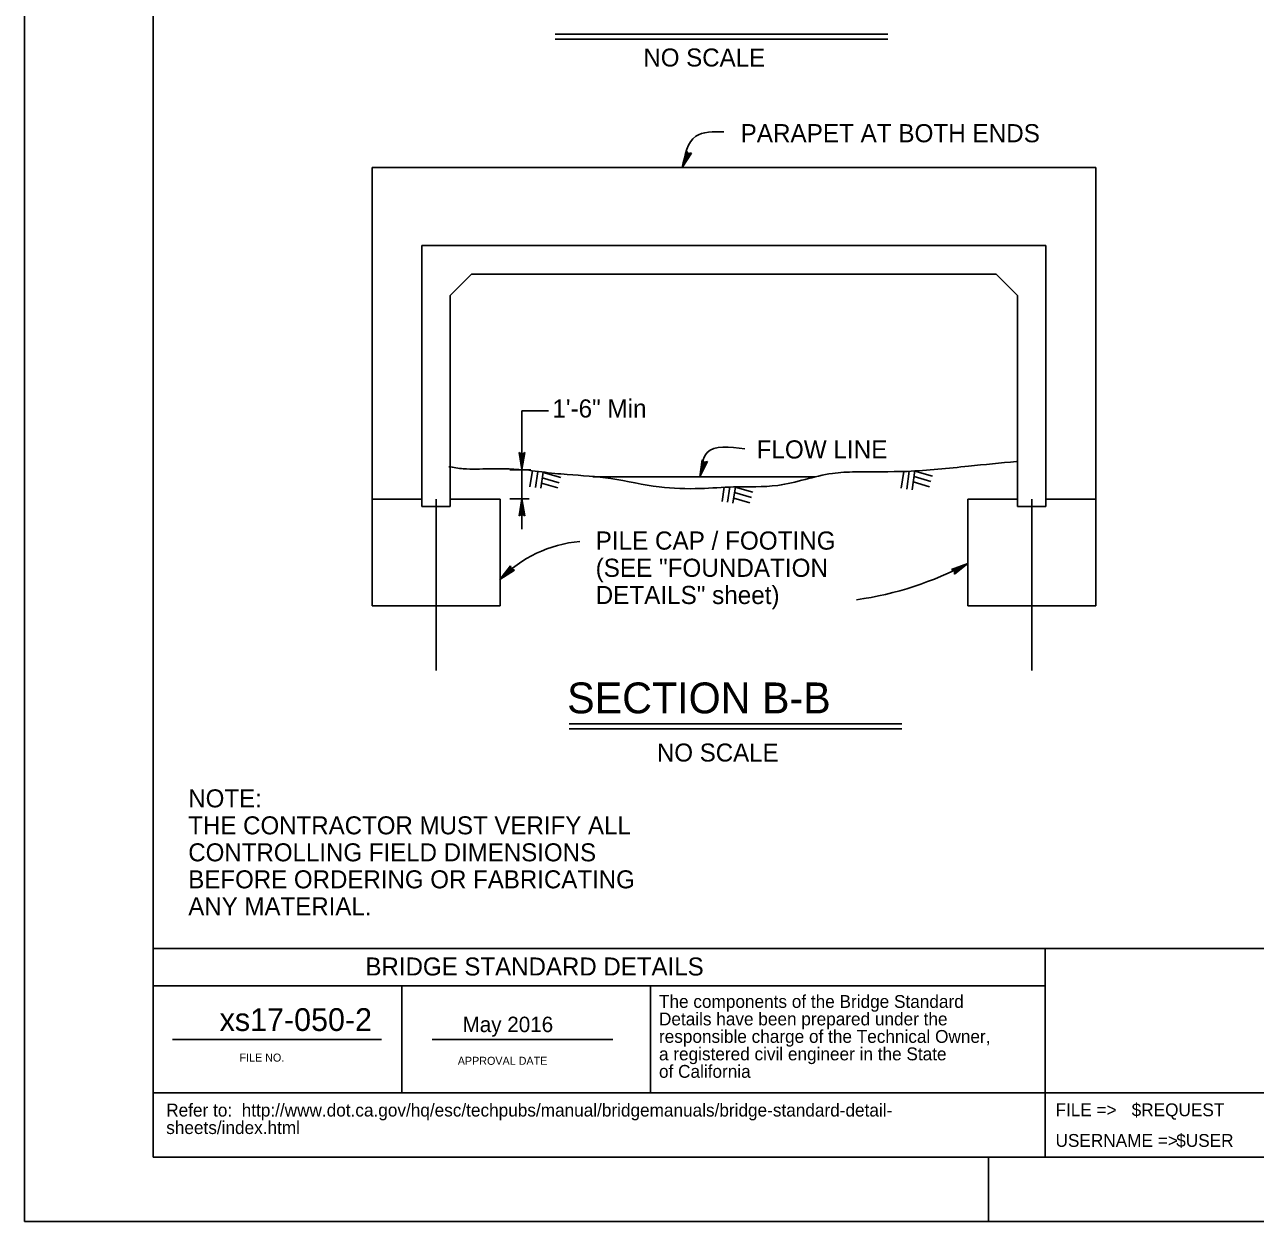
# Model space of a CAD drawing. Extents: x 0 to 2.83, y 0 to 1.83.
# Drawn here: x 0 to 0.798, y 0 to 0.776 of the extents above; entities that cross this region are included whole.
import ezdxf

# ---------------------------------------------------------------- set-up
doc = ezdxf.new("R2010")
doc.units = 0
for name, color, linetype in [('10 Sheet Format', 7, 'Continuous'), ('14 Ramp Anno', 7, 'Continuous'), ('201 Center and Station Line', 7, 'Continuous'), ('210 Border', 7, 'Continuous'), ('212 Leaders and Dim Lines', 7, 'Continuous'), ('214 Text and Titles', 7, 'Continuous'), ('240 Concrete', 7, 'Continuous'), ('257 Ground Line', 7, 'Continuous')]:
    doc.layers.add(name, color=color, linetype=linetype)

msp = doc.modelspace()

# ---------------------------------------------------------------- linework, layer by layer
at = {"layer": '10 Sheet Format'}
for p, q in [((0.09588, 0.11804), (0.23142, 0.11804)), ((0.26428, 0.11804), (0.38139, 0.11804))]:
    msp.add_line(p, q, dxfattribs=at)
msp.add_lwpolyline([(0, 0), (2.83333, 0), (2.83333, 1.83333), (0, 1.83333)], close=True, dxfattribs=at)
at = {"layer": '14 Ramp Anno'}
for p, q in [((0.34399, 0.76998), (0.55961, 0.76998)), ((0.34399, 0.76673), (0.55961, 0.76673)), ((0.35316, 0.32266), (0.56879, 0.32266)), ((0.35316, 0.31941), (0.56879, 0.31941))]:
    msp.add_line(p, q, dxfattribs=at)
at = {"layer": '201 Center and Station Line'}
for p, q in [((0.26675, 0.46833), (0.26675, 0.35736)), ((0.65301, 0.46833), (0.65301, 0.35736))]:
    msp.add_line(p, q, dxfattribs=at)
at = {"layer": '210 Border'}
for p, q in [((0.08333, 0.08333), (0.08333, 1.79167)), ((2.79167, 0.17708), (0.08333, 0.17708)), ((0.66181, 0.17708), (0.66181, 0.04167)), ((0.66181, 0.15274), (0.08333, 0.15274)), ((0.24458, 0.08333), (0.24458, 0.15274)), ((0.40582, 0.15274), (0.40582, 0.08333)), ((0.08333, 0.04167), (0.08333, 0.08333)), ((2.79167, 0.08333), (0.08333, 0.08333)), ((2.79167, 0.04167), (0.08333, 0.04167)), ((0.625, 0.04167), (0.625, 0))]:
    msp.add_line(p, q, dxfattribs=at)
at = {"layer": '212 Leaders and Dim Lines'}
for p, q in [((0.42643, 0.68346), (0.42907, 0.6943)), ((0.42969, 0.69341), (0.42907, 0.6943)), ((0.42643, 0.68346), (0.42938, 0.69385)), ((0.42969, 0.69341), (0.42643, 0.68346)), ((0.43, 0.69297), (0.42643, 0.68346)), ((0.43245, 0.69285), (0.42643, 0.68346)), ((0.43191, 0.69277), (0.42643, 0.68346)), ((0.42643, 0.68346), (0.43138, 0.69269)), ((0.42643, 0.68346), (0.43085, 0.69261)), ((0.43031, 0.69253), (0.42643, 0.68346)), ((0.43031, 0.69253), (0.42969, 0.69341)), ((0.43138, 0.69269), (0.43031, 0.69253)), ((0.43138, 0.69269), (0.43245, 0.69285)), ((0.32243, 0.52574), (0.32243, 0.44887)), ((0.32247, 0.52574), (0.33967, 0.52574)), ((0.32155, 0.49801), (0.32063, 0.49858)), ((0.32247, 0.48758), (0.32063, 0.49858)), ((0.32247, 0.48758), (0.32109, 0.4983)), ((0.32155, 0.49801), (0.32247, 0.48758)), ((0.32247, 0.49745), (0.32155, 0.49801)), ((0.32201, 0.49773), (0.32247, 0.48758)), ((0.3243, 0.49858), (0.32247, 0.48758)), ((0.32384, 0.4983), (0.32247, 0.48758)), ((0.32247, 0.48758), (0.32339, 0.49801)), ((0.32339, 0.49801), (0.32247, 0.49745)), ((0.32247, 0.48758), (0.32293, 0.49773)), ((0.32247, 0.49745), (0.32247, 0.48758)), ((0.32339, 0.49801), (0.3243, 0.49858)), ((0.31468, 0.48735), (0.32817, 0.48735)), ((0.43784, 0.48288), (0.43924, 0.49394)), ((0.43784, 0.48288), (0.4396, 0.49353)), ((0.43996, 0.49313), (0.43784, 0.48288)), ((0.44276, 0.49288), (0.43784, 0.48288)), ((0.44224, 0.49274), (0.43784, 0.48288)), ((0.44032, 0.49273), (0.43784, 0.48288)), ((0.43784, 0.48288), (0.44172, 0.4926)), ((0.43784, 0.48288), (0.4412, 0.49247)), ((0.44068, 0.49233), (0.43784, 0.48288)), ((0.43996, 0.49313), (0.43924, 0.49394)), ((0.44068, 0.49233), (0.43996, 0.49313)), ((0.44172, 0.4926), (0.44068, 0.49233)), ((0.44172, 0.4926), (0.44276, 0.49288)), ((0.31468, 0.46856), (0.32726, 0.46856)), ((0.32244, 0.46859), (0.3206, 0.45759)), ((0.32244, 0.46859), (0.32106, 0.45787)), ((0.32152, 0.45816), (0.32244, 0.46859)), ((0.32198, 0.45844), (0.32244, 0.46859)), ((0.32244, 0.45872), (0.32244, 0.46859)), ((0.32427, 0.45759), (0.32244, 0.46859)), ((0.32244, 0.46859), (0.32335, 0.45816)), ((0.32381, 0.45787), (0.32244, 0.46859)), ((0.32244, 0.46859), (0.3229, 0.45844)), ((0.32152, 0.45816), (0.3206, 0.45759)), ((0.32244, 0.45872), (0.32152, 0.45816)), ((0.32335, 0.45816), (0.32244, 0.45872)), ((0.32335, 0.45816), (0.32427, 0.45759)), ((0.31505, 0.42512), (0.3082, 0.41632)), ((0.31515, 0.42459), (0.3082, 0.41632)), ((0.3082, 0.41632), (0.31525, 0.42406)), ((0.3082, 0.41632), (0.31536, 0.42353)), ((0.31546, 0.423), (0.3082, 0.41632)), ((0.31525, 0.42406), (0.31505, 0.42512)), ((0.31525, 0.42406), (0.31546, 0.423)), ((0.31546, 0.423), (0.3165, 0.42271)), ((0.6116, 0.42659), (0.60108, 0.42288)), ((0.6116, 0.42659), (0.60155, 0.42261)), ((0.60202, 0.42235), (0.6116, 0.42659)), ((0.60249, 0.42208), (0.6116, 0.42659)), ((0.60286, 0.41966), (0.6116, 0.42659)), ((0.60288, 0.4202), (0.6116, 0.42659)), ((0.6116, 0.42659), (0.60291, 0.42074)), ((0.6116, 0.42659), (0.60293, 0.42128)), ((0.60296, 0.42182), (0.6116, 0.42659)), ((0.31598, 0.42285), (0.3082, 0.41632)), ((0.3165, 0.42271), (0.3082, 0.41632)), ((0.3082, 0.41632), (0.31702, 0.42256)), ((0.3082, 0.41632), (0.31754, 0.42241)), ((0.3165, 0.42271), (0.31754, 0.42241)), ((0.60202, 0.42235), (0.60108, 0.42288)), ((0.60296, 0.42182), (0.60202, 0.42235)), ((0.60291, 0.42074), (0.60286, 0.41966)), ((0.60291, 0.42074), (0.60296, 0.42182))]:
    msp.add_line(p, q, dxfattribs=at)
for centre, radius, start, end in [((0.36752, 0.35842), 0.0829, 95.21054, 135.69569), ((0.50824, 0.62203), 0.22109, 278.1285, 297.87248)]:
    msp.add_arc(centre, radius, start, end, dxfattribs=at)
for points in [[(0.42643, 0.68346), (0.43512, 0.70375), (0.45348, 0.70665)], [(0.43784, 0.48288), (0.44256, 0.49862), (0.46697, 0.50098)]]:
    msp.add_spline(points, degree=3, dxfattribs=at)
at = {"layer": '240 Concrete'}
for p, q in [((0.22526, 0.68346), (0.69464, 0.68346)), ((0.22526, 0.68346), (0.22526, 0.46833)), ((0.69464, 0.68346), (0.69464, 0.46833)), ((0.25752, 0.63286), (0.66224, 0.63286)), ((0.25752, 0.63286), (0.25752, 0.46372)), ((0.66224, 0.63286), (0.66224, 0.46372)), ((0.28981, 0.6144), (0.27597, 0.60056)), ((0.28981, 0.6144), (0.62994, 0.6144)), ((0.64378, 0.60056), (0.62994, 0.6144)), ((0.27597, 0.60056), (0.27597, 0.46372)), ((0.64378, 0.60056), (0.64378, 0.46372)), ((0.22526, 0.46833), (0.22526, 0.39913)), ((0.22526, 0.46833), (0.25752, 0.46833)), ((0.25752, 0.46372), (0.27597, 0.46372)), ((0.27597, 0.46833), (0.30831, 0.46833)), ((0.30831, 0.46833), (0.30831, 0.39913)), ((0.64378, 0.46833), (0.6116, 0.46833)), ((0.6116, 0.46833), (0.6116, 0.39913)), ((0.66224, 0.46372), (0.64378, 0.46372)), ((0.69464, 0.46833), (0.66224, 0.46833)), ((0.69464, 0.46833), (0.69464, 0.39913)), ((0.22526, 0.39913), (0.30831, 0.39913)), ((0.69464, 0.39913), (0.6116, 0.39913))]:
    msp.add_line(p, q, dxfattribs=at)
at = {"layer": '257 Ground Line'}
for p, q in [((0.32923, 0.48695), (0.32768, 0.47647)), ((0.57726, 0.48692), (0.57542, 0.47446)), ((0.33272, 0.48643), (0.33117, 0.47595)), ((0.33621, 0.48592), (0.33466, 0.47544)), ((0.33566, 0.48221), (0.34666, 0.47904)), ((0.33619, 0.48574), (0.34764, 0.48243)), ((0.36852, 0.48288), (0.51273, 0.48288)), ((0.57005, 0.48641), (0.56844, 0.47549)), ((0.57365, 0.48665), (0.57193, 0.47498)), ((0.57617, 0.47954), (0.5867, 0.4765)), ((0.57669, 0.48307), (0.58768, 0.47989)), ((0.57721, 0.48659), (0.58867, 0.48328)), ((0.33514, 0.47869), (0.34568, 0.47564)), ((0.45366, 0.47615), (0.45229, 0.4669)), ((0.45725, 0.47632), (0.45579, 0.46638)), ((0.46084, 0.47647), (0.45928, 0.46586)), ((0.46028, 0.47264), (0.47127, 0.46946)), ((0.4608, 0.47616), (0.47225, 0.47285)), ((0.45976, 0.46911), (0.47029, 0.46607))]:
    msp.add_line(p, q, dxfattribs=at)
msp.add_spline([(0.27498, 0.48947), (0.28442, 0.48812), (0.30127, 0.48812), (0.32689, 0.48711), (0.34375, 0.48509), (0.35184, 0.48442), (0.38015, 0.48172), (0.4115, 0.47633), (0.43814, 0.47531), (0.45971, 0.47633), (0.48836, 0.47734), (0.52376, 0.48509), (0.53859, 0.4861), (0.5723, 0.48644), (0.61208, 0.48981), (0.64309, 0.49284)], degree=3, dxfattribs=at)

# ---------------------------------------------------------------- texts
at = {"layer": '10 Sheet Format'}
for s, height, p in [('May 2016', 0.01, (0.28398, 0.12276)), ('FILE NO.', 0.005208, (0.13934, 0.10362)), ('APPROVAL DATE', 0.0052083, (0.28087, 0.10154)), ('Refer to:  http://www.dot.ca.gov/hq/esc/techpubs/manual/bridgemanuals/bridge-standard-detail-', 0.0083333, (0.09183, 0.068)), ('FILE =>', 0.008333, (0.66845, 0.0682)), ('$REQUEST', 0.008333, (0.71782, 0.0682)), ('sheets/index.html', 0.0083333, (0.09183, 0.05666)), ('USERNAME =>', 0.0083333, (0.66845, 0.04833)), ('$USER', 0.008333, (0.74672, 0.04833))]:
    msp.add_text(s, height=height, dxfattribs=at).set_placement(p)
at = {"layer": '14 Ramp Anno'}
for s, height, p in [('NO SCALE', 0.011668, (0.40123, 0.749)), ('SECTION B-B', 0.0200026, (0.35179, 0.3295)), ('NO SCALE', 0.011668, (0.41, 0.29824)), ('NOTE:', 0.011668, (0.10612, 0.26852)), ('THE CONTRACTOR MUST VERIFY ALL', 0.0116684, (0.10612, 0.25102)), ('CONTROLLING FIELD DIMENSIONS', 0.0116684, (0.10612, 0.23352)), ('BEFORE ORDERING OR FABRICATING', 0.0116684, (0.10612, 0.21601)), ('ANY MATERIAL.', 0.0116684, (0.10612, 0.19851))]:
    msp.add_text(s, height=height, dxfattribs=at).set_placement(p)
at = {"layer": '210 Border'}
for s, height, p in [('BRIDGE STANDARD DETAILS', 0.0116668, (0.22099, 0.15948)), ('The components of the Bridge Standard', 0.0083333, (0.41133, 0.13846)), ('xs17-050-2', 0.014764, (0.12647, 0.12349)), ('Details have been prepared under the', 0.0083333, (0.41133, 0.12713)), ('responsible charge of the Technical Owner,', 0.0083333, (0.41133, 0.11579)), ('a registered civil engineer in the State', 0.0083333, (0.41133, 0.10445)), ('of California', 0.0083333, (0.41133, 0.09312))]:
    msp.add_text(s, height=height, dxfattribs=at).set_placement(p)
at = {"layer": '214 Text and Titles'}
for s, height, p in [('PARAPET AT BOTH ENDS', 0.0117648, (0.46425, 0.69986)), ('1\'-6" Min', 0.011767, (0.34221, 0.52134)), ('FLOW LINE', 0.011765, (0.47462, 0.49478)), ('PILE CAP / FOOTING', 0.0117648, (0.37026, 0.43567)), ('(SEE "FOUNDATION', 0.0117648, (0.37026, 0.41802)), ('DETAILS" sheet)', 0.0117648, (0.37026, 0.40038))]:
    msp.add_text(s, height=height, dxfattribs=at).set_placement(p)

doc.saveas('drawing.dxf')
